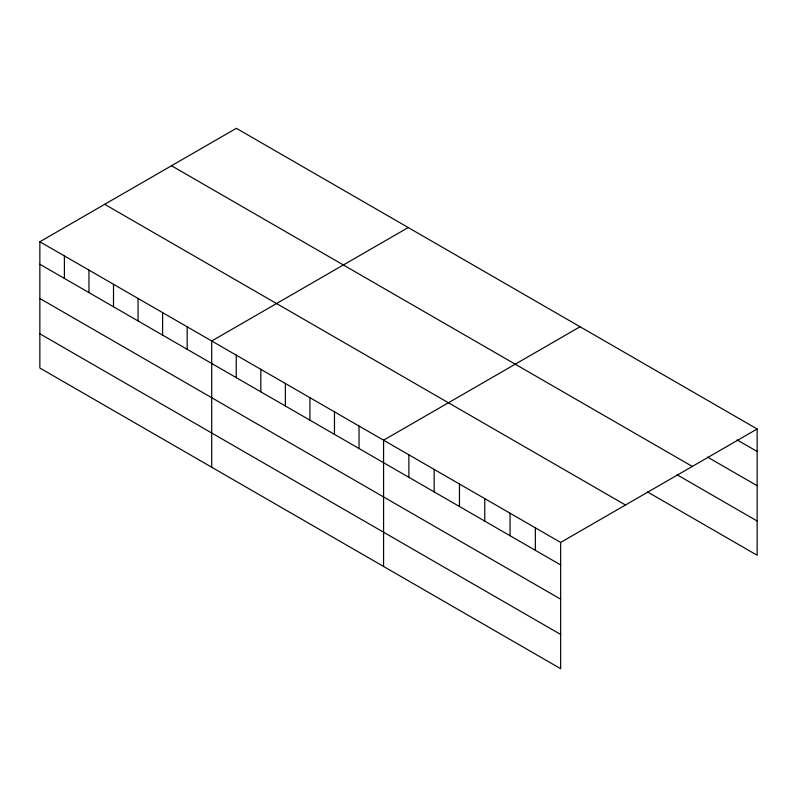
<?xml version="1.0" encoding="UTF-8"?>
<svg xmlns="http://www.w3.org/2000/svg" width="797" height="797" viewBox="0 0 797 797"><rect width="100%" height="100%" fill="white"/><g stroke="black" fill="none" stroke-linecap="round" stroke-linejoin="round"><path stroke-width="1.2" d="M39.85 241.75L560.65 542.438L560.65 668.693L39.85 368.015L39.85 241.75L236.35 128.307L757.15 428.985L757.15 555.25L647.533 491.958M408.213 227.534L211.713 340.977L211.713 467.241M580.077 326.75L383.576 440.203L383.576 566.468M560.65 542.438L757.15 428.985M737.125 439.924L757.15 451.481M707.616 457.119L757.15 485.722M171.504 165.746L692.304 466.424M677.042 474.753L757.15 521.009M104.696 204.311L625.496 504.999M39.85 264.245L560.65 564.934M39.85 298.496L560.65 599.175M39.85 333.774L560.65 634.452M535.355 527.833L535.355 550.328M510.06 513.228L510.06 535.723M484.765 498.623L484.765 521.118M459.461 484.018L459.461 506.513M434.166 469.413L434.166 491.908M408.871 454.808L408.871 477.303M359.029 426.026L359.029 448.522M334.471 411.85L334.471 434.345M309.923 397.673L309.923 420.178M285.366 383.506L285.366 406.002M260.818 369.33L260.818 391.825M236.261 355.153L236.261 377.648M187.165 326.8L187.165 349.295M162.608 312.623L162.608 335.129M138.06 298.457L138.06 320.952M113.503 284.28L113.503 306.775M88.955 270.103L88.955 292.599M64.398 255.927L64.398 278.422"/></g></svg>
